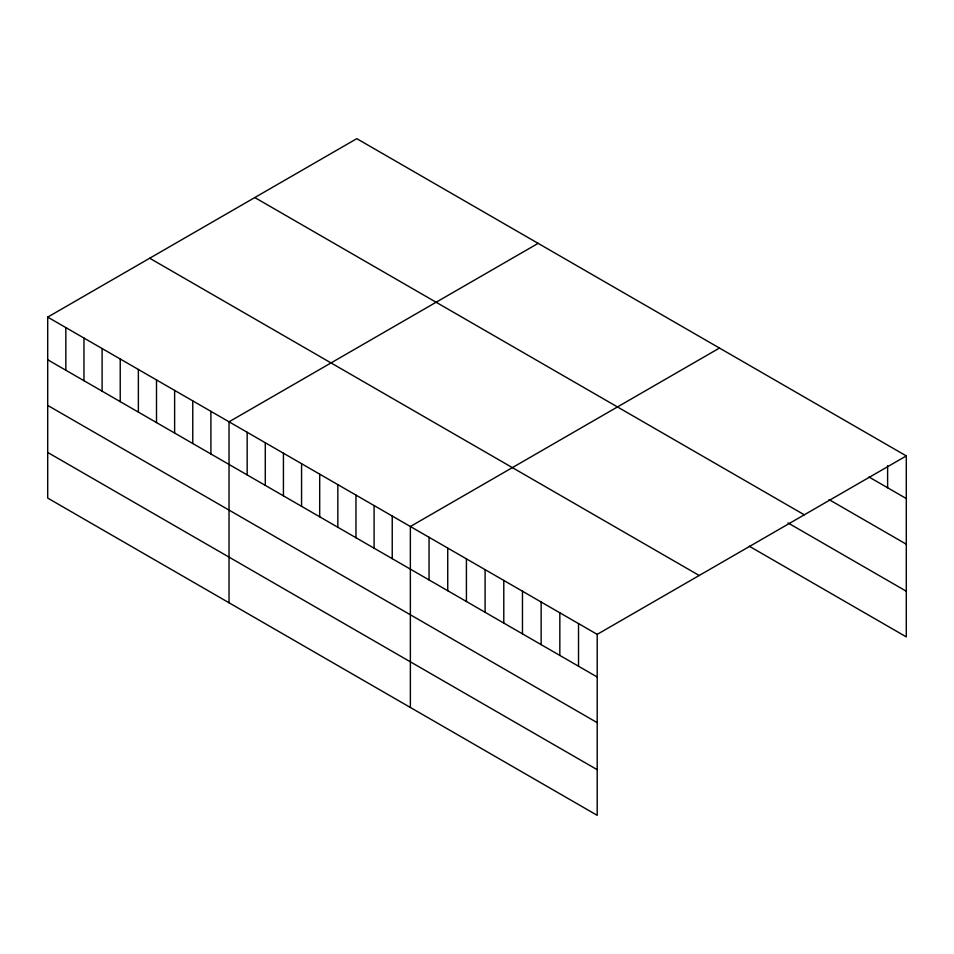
<?xml version="1.0" encoding="UTF-8"?>
<svg xmlns="http://www.w3.org/2000/svg" width="954" height="954" viewBox="0 0 954 954"><rect width="100%" height="100%" fill="white"/><g stroke="black" fill="none" stroke-linecap="round" stroke-linejoin="round"><path stroke-width="1.43" d="M47.7 317.122L597.204 634.374L597.204 815.336L47.7 498.083L47.7 317.122L356.796 138.664L906.3 455.917L906.3 636.878L749.367 546.272M538.139 243.353L229.032 421.811L229.032 602.773M719.471 348.055L410.363 526.513L410.375 707.474M597.204 634.374L906.3 455.917M868.939 476.976L906.3 498.548M829.074 499.61L906.3 544.197M254.801 197.561L804.294 514.802M787.98 522.911L906.3 591.23M149.706 258.236L699.199 575.477M47.7 359.765L597.204 677.006M47.7 405.402L597.204 722.655M47.7 452.434L597.204 769.687M887.614 465.707L887.614 487.768M578.518 623.582L578.518 666.226M559.831 612.802L559.831 655.434M541.145 602.01L541.145 644.654M522.47 591.23L522.47 633.861M503.784 580.437L503.784 623.081M485.097 569.657L485.097 612.289M466.423 558.865L466.423 601.509M447.736 548.085L447.736 590.717M429.05 537.293L429.05 579.937M392.237 516.042L392.237 558.674M374.099 505.572L374.099 548.204M355.973 495.102L355.973 537.734M337.835 484.632L337.835 527.264M319.697 474.162L319.697 516.794M301.571 463.692L301.571 506.335M283.433 453.222L283.433 495.865M265.295 442.751L265.295 485.395M247.169 432.281L247.169 474.925M210.906 411.341L210.906 453.985M192.768 400.883L192.768 443.515M174.63 390.413L174.63 433.044M156.504 379.942L156.504 422.574M138.366 369.472L138.366 412.104M120.228 359.002L120.228 401.634M102.102 348.532L102.102 391.164M83.964 338.062L83.964 380.694M65.838 327.592L65.838 370.235"/></g></svg>
